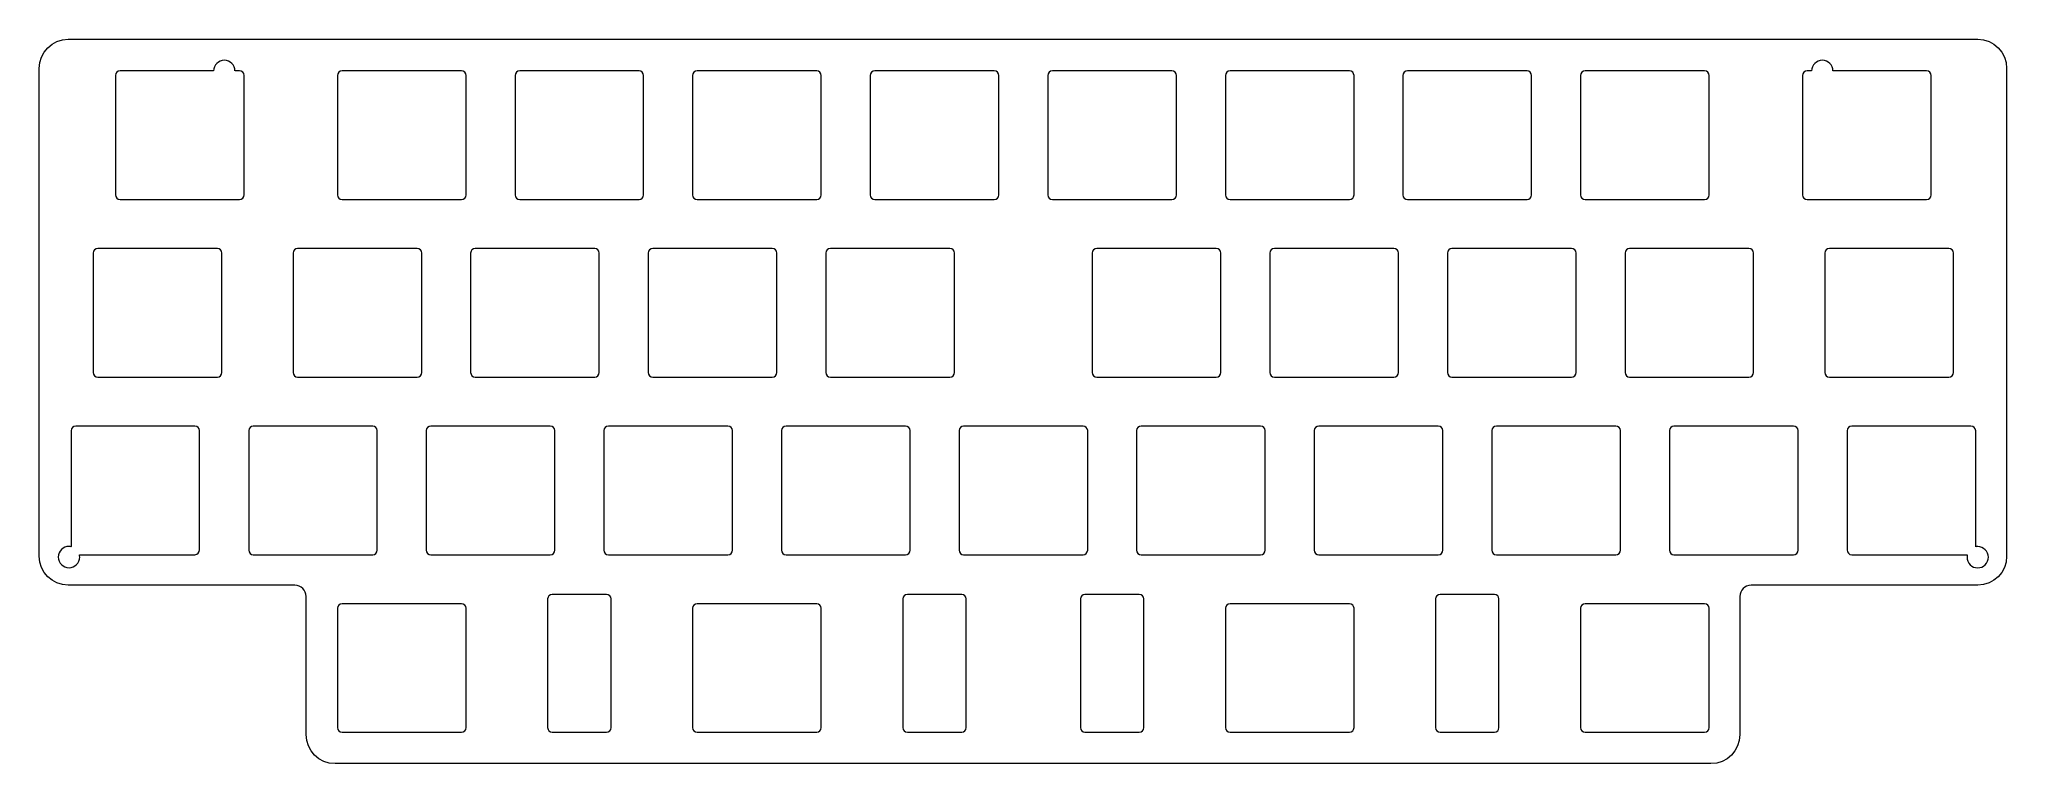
# Model space of a CAD drawing. Extents: x 193 to 404, y 381 to 459.
import ezdxf

# ---------------------------------------------------------------- set-up
doc = ezdxf.new("R2010")
doc.units = 0
doc.header["$MEASUREMENT"] = 0
doc.layers.add('Layer 1', color=7, linetype='Continuous', lineweight=0)

msp = doc.modelspace()

# ---------------------------------------------------------------- linework, layer by layer
at = {"layer": 'Layer 1', "color": 177, "lineweight": 5, "true_color": 0x2e3192}
for p, q in [((196.05, 458.91), (400.87, 458.91)), ((192.94, 403.47), (192.94, 455.79)), ((224.92, 455.03), (224.92, 442.22)), ((238.23, 455.52), (225.42, 455.52)), ((238.72, 442.22), (238.72, 455.03)), ((243.97, 455.03), (243.97, 442.22)), ((257.28, 455.52), (244.47, 455.52)), ((257.77, 442.22), (257.77, 455.03)), ((263.02, 455.03), (263.02, 442.22)), ((276.33, 455.52), (263.52, 455.52)), ((276.82, 442.22), (276.82, 455.03)), ((282.07, 455.03), (282.07, 442.22)), ((295.38, 455.52), (282.57, 455.52)), ((295.87, 442.22), (295.87, 455.03)), ((301.12, 455.03), (301.12, 442.22)), ((314.43, 455.52), (301.62, 455.52)), ((314.92, 442.22), (314.92, 455.03)), ((320.17, 455.03), (320.17, 442.22)), ((333.48, 455.52), (320.67, 455.52)), ((333.97, 442.22), (333.97, 455.03)), ((339.22, 455.03), (339.22, 442.22)), ((352.53, 455.52), (339.72, 455.52)), ((353.02, 442.22), (353.02, 455.03)), ((358.27, 455.03), (358.27, 442.22)), ((371.58, 455.52), (358.77, 455.52)), ((372.07, 442.22), (372.07, 455.03)), ((403.98, 455.79), (403.98, 403.47)), ((225.42, 441.72), (238.23, 441.72)), ((244.47, 441.72), (257.28, 441.72)), ((263.52, 441.72), (276.33, 441.72)), ((282.57, 441.72), (295.38, 441.72)), ((301.62, 441.72), (314.43, 441.72)), ((320.67, 441.72), (333.48, 441.72)), ((339.72, 441.72), (352.53, 441.72)), ((358.77, 441.72), (371.58, 441.72)), ((198.73, 435.98), (198.73, 423.17)), ((212.04, 436.47), (199.22, 436.47)), ((212.53, 423.17), (212.53, 435.98)), ((220.16, 435.98), (220.16, 423.17)), ((233.47, 436.47), (220.65, 436.47)), ((233.96, 423.17), (233.96, 435.98)), ((239.21, 435.98), (239.21, 423.17)), ((252.52, 436.47), (239.7, 436.47)), ((253.01, 423.17), (253.01, 435.98)), ((258.26, 435.98), (258.26, 423.17)), ((271.57, 436.47), (258.75, 436.47)), ((272.06, 423.17), (272.06, 435.98)), ((277.31, 435.98), (277.31, 423.17)), ((290.62, 436.47), (277.8, 436.47)), ((291.11, 423.17), (291.11, 435.98)), ((305.89, 435.98), (305.89, 423.17)), ((319.19, 436.47), (306.38, 436.47)), ((319.69, 423.17), (319.69, 435.98)), ((324.94, 435.98), (324.94, 423.17)), ((338.24, 436.47), (325.43, 436.47)), ((338.74, 423.17), (338.74, 435.98)), ((343.99, 435.98), (343.99, 423.17)), ((357.29, 436.47), (344.48, 436.47)), ((357.79, 423.17), (357.79, 435.98)), ((363.04, 435.98), (363.04, 423.17)), ((376.34, 436.47), (363.53, 436.47)), ((376.84, 423.17), (376.84, 435.98)), ((384.47, 435.98), (384.47, 423.17)), ((397.77, 436.47), (384.96, 436.47)), ((398.27, 423.17), (398.27, 435.98)), ((199.22, 422.67), (212.04, 422.67)), ((220.65, 422.67), (233.47, 422.67)), ((239.7, 422.67), (252.52, 422.67)), ((258.75, 422.67), (271.57, 422.67)), ((277.8, 422.67), (290.62, 422.67)), ((306.38, 422.67), (319.19, 422.67)), ((325.43, 422.67), (338.24, 422.67)), ((344.48, 422.67), (357.29, 422.67)), ((363.53, 422.67), (376.34, 422.67)), ((384.96, 422.67), (397.77, 422.67)), ((215.4, 416.93), (215.4, 404.12)), ((228.7, 417.42), (215.89, 417.42)), ((229.2, 404.12), (229.2, 416.93)), ((234.45, 416.93), (234.45, 404.12)), ((247.75, 417.42), (234.94, 417.42)), ((248.25, 404.12), (248.25, 416.93)), ((253.5, 416.93), (253.5, 404.12)), ((266.8, 417.42), (253.99, 417.42)), ((267.3, 404.12), (267.3, 416.93)), ((272.55, 416.93), (272.55, 404.12)), ((285.85, 417.42), (273.04, 417.42)), ((286.35, 404.12), (286.35, 416.93)), ((291.6, 416.93), (291.6, 404.12)), ((304.9, 417.42), (292.09, 417.42)), ((305.4, 404.12), (305.4, 416.93)), ((310.65, 416.93), (310.65, 404.12)), ((323.95, 417.42), (311.14, 417.42)), ((324.45, 404.12), (324.45, 416.93)), ((329.7, 416.93), (329.7, 404.12)), ((343.01, 417.42), (330.19, 417.42)), ((343.5, 404.12), (343.5, 416.93)), ((348.75, 416.93), (348.75, 404.12)), ((362.06, 417.42), (349.24, 417.42)), ((362.55, 404.12), (362.55, 416.93)), ((367.8, 416.93), (367.8, 404.12)), ((381.11, 417.42), (368.29, 417.42)), ((381.6, 404.12), (381.6, 416.93)), ((215.89, 403.62), (228.7, 403.62)), ((234.94, 403.62), (247.75, 403.62)), ((253.99, 403.62), (266.8, 403.62)), ((273.04, 403.62), (285.85, 403.62)), ((292.09, 403.62), (304.9, 403.62)), ((311.14, 403.62), (323.95, 403.62)), ((330.19, 403.62), (343.01, 403.62)), ((349.24, 403.62), (362.06, 403.62)), ((368.29, 403.62), (381.11, 403.62)), ((220.36, 400.35), (196.05, 400.35)), ((221.56, 384.33), (221.56, 399.14)), ((247.47, 398.88), (247.47, 385.07)), ((253.79, 399.37), (247.96, 399.37)), ((254.27, 385.07), (254.27, 398.88)), ((285.57, 398.88), (285.57, 385.07)), ((291.89, 399.37), (286.06, 399.37)), ((292.37, 385.07), (292.37, 398.88)), ((304.62, 398.88), (304.62, 385.07)), ((310.94, 399.37), (305.11, 399.37)), ((311.42, 385.07), (311.42, 398.88)), ((342.72, 398.88), (342.72, 385.07)), ((349.04, 399.37), (343.21, 399.37)), ((349.52, 385.07), (349.52, 398.88)), ((375.36, 399.14), (375.36, 384.33)), ((400.87, 400.35), (376.56, 400.35)), ((224.92, 397.88), (224.92, 385.07)), ((238.23, 398.37), (225.42, 398.37)), ((238.72, 385.07), (238.72, 397.88)), ((263.02, 397.88), (263.02, 385.07)), ((276.33, 398.37), (263.52, 398.37)), ((276.82, 385.07), (276.82, 397.88)), ((320.17, 397.88), (320.17, 385.07)), ((333.48, 398.37), (320.67, 398.37)), ((333.97, 385.07), (333.97, 397.88)), ((358.27, 397.88), (358.27, 385.07)), ((371.58, 398.37), (358.77, 398.37)), ((372.07, 385.07), (372.07, 397.88)), ((225.42, 384.57), (238.23, 384.57)), ((247.96, 384.57), (253.79, 384.57)), ((263.52, 384.57), (276.33, 384.57)), ((286.06, 384.57), (291.89, 384.57)), ((305.11, 384.57), (310.94, 384.57)), ((320.67, 384.57), (333.48, 384.57)), ((343.21, 384.57), (349.04, 384.57)), ((358.77, 384.57), (371.58, 384.57)), ((372.25, 381.21), (224.67, 381.21))]:
    msp.add_line(p, q, dxfattribs=at)
for points in [[(192.94, 455.79), (192.94, 457.52), (194.32, 458.91), (196.05, 458.91)], [(400.87, 458.91), (402.6, 458.91), (403.98, 457.52), (403.98, 455.79)], [(238.72, 455.03), (238.72, 455.3), (238.5, 455.52), (238.23, 455.52)], [(244.47, 455.52), (244.19, 455.52), (243.97, 455.3), (243.97, 455.03)], [(257.77, 455.03), (257.77, 455.3), (257.55, 455.52), (257.28, 455.52)], [(263.52, 455.52), (263.24, 455.52), (263.02, 455.3), (263.02, 455.03)], [(276.82, 455.03), (276.82, 455.3), (276.6, 455.52), (276.33, 455.52)], [(282.57, 455.52), (282.29, 455.52), (282.07, 455.3), (282.07, 455.03)], [(295.87, 455.03), (295.87, 455.3), (295.65, 455.52), (295.38, 455.52)], [(301.62, 455.52), (301.34, 455.52), (301.12, 455.3), (301.12, 455.03)], [(314.92, 455.03), (314.92, 455.3), (314.7, 455.52), (314.43, 455.52)], [(320.67, 455.52), (320.39, 455.52), (320.17, 455.3), (320.17, 455.03)], [(333.97, 455.03), (333.97, 455.3), (333.75, 455.52), (333.48, 455.52)], [(339.72, 455.52), (339.44, 455.52), (339.22, 455.3), (339.22, 455.03)], [(353.02, 455.03), (353.02, 455.3), (352.8, 455.52), (352.53, 455.52)], [(358.77, 455.52), (358.49, 455.52), (358.27, 455.3), (358.27, 455.03)], [(372.07, 455.03), (372.07, 455.3), (371.85, 455.52), (371.58, 455.52)], [(238.23, 441.72), (238.5, 441.72), (238.72, 441.95), (238.72, 442.22)], [(243.97, 442.22), (243.97, 441.95), (244.19, 441.72), (244.47, 441.72)], [(257.28, 441.72), (257.55, 441.72), (257.77, 441.95), (257.77, 442.22)], [(263.02, 442.22), (263.02, 441.95), (263.24, 441.72), (263.52, 441.72)], [(276.33, 441.72), (276.6, 441.72), (276.82, 441.95), (276.82, 442.22)], [(282.07, 442.22), (282.07, 441.95), (282.29, 441.72), (282.57, 441.72)], [(295.38, 441.72), (295.65, 441.72), (295.87, 441.95), (295.87, 442.22)], [(301.12, 442.22), (301.12, 441.95), (301.34, 441.72), (301.62, 441.72)], [(314.43, 441.72), (314.7, 441.72), (314.92, 441.95), (314.92, 442.22)], [(320.17, 442.22), (320.17, 441.95), (320.39, 441.72), (320.67, 441.72)], [(333.48, 441.72), (333.75, 441.72), (333.97, 441.95), (333.97, 442.22)], [(339.22, 442.22), (339.22, 441.95), (339.44, 441.72), (339.72, 441.72)], [(352.53, 441.72), (352.8, 441.72), (353.02, 441.95), (353.02, 442.22)], [(358.27, 442.22), (358.27, 441.95), (358.49, 441.72), (358.77, 441.72)], [(371.58, 441.72), (371.85, 441.72), (372.07, 441.95), (372.07, 442.22)], [(199.22, 436.47), (198.95, 436.47), (198.73, 436.25), (198.73, 435.98)], [(212.53, 435.98), (212.53, 436.25), (212.31, 436.47), (212.04, 436.47)], [(220.65, 436.47), (220.38, 436.47), (220.16, 436.25), (220.16, 435.98)], [(233.96, 435.98), (233.96, 436.25), (233.74, 436.47), (233.47, 436.47)], [(239.7, 436.47), (239.43, 436.47), (239.21, 436.25), (239.21, 435.98)], [(253.01, 435.98), (253.01, 436.25), (252.79, 436.47), (252.52, 436.47)], [(258.75, 436.47), (258.48, 436.47), (258.26, 436.25), (258.26, 435.98)], [(272.06, 435.98), (272.06, 436.25), (271.84, 436.47), (271.57, 436.47)], [(277.8, 436.47), (277.53, 436.47), (277.31, 436.25), (277.31, 435.98)], [(291.11, 435.98), (291.11, 436.25), (290.89, 436.47), (290.62, 436.47)], [(306.38, 436.47), (306.11, 436.47), (305.89, 436.25), (305.89, 435.98)], [(319.69, 435.98), (319.69, 436.25), (319.46, 436.47), (319.19, 436.47)], [(325.43, 436.47), (325.16, 436.47), (324.94, 436.25), (324.94, 435.98)], [(338.74, 435.98), (338.74, 436.25), (338.51, 436.47), (338.24, 436.47)], [(344.48, 436.47), (344.21, 436.47), (343.99, 436.25), (343.99, 435.98)], [(357.79, 435.98), (357.79, 436.25), (357.56, 436.47), (357.29, 436.47)], [(363.53, 436.47), (363.26, 436.47), (363.04, 436.25), (363.04, 435.98)], [(376.84, 435.98), (376.84, 436.25), (376.61, 436.47), (376.34, 436.47)], [(384.96, 436.47), (384.69, 436.47), (384.47, 436.25), (384.47, 435.98)], [(398.27, 435.98), (398.27, 436.25), (398.05, 436.47), (397.77, 436.47)], [(198.73, 423.17), (198.73, 422.9), (198.95, 422.67), (199.22, 422.67)], [(220.16, 423.17), (220.16, 422.9), (220.38, 422.67), (220.65, 422.67)], [(233.47, 422.67), (233.74, 422.67), (233.96, 422.9), (233.96, 423.17)], [(239.21, 423.17), (239.21, 422.9), (239.43, 422.67), (239.7, 422.67)], [(252.52, 422.67), (252.79, 422.67), (253.01, 422.9), (253.01, 423.17)], [(258.26, 423.17), (258.26, 422.9), (258.48, 422.67), (258.75, 422.67)], [(271.57, 422.67), (271.84, 422.67), (272.06, 422.9), (272.06, 423.17)], [(277.31, 423.17), (277.31, 422.9), (277.53, 422.67), (277.8, 422.67)], [(290.62, 422.67), (290.89, 422.67), (291.11, 422.9), (291.11, 423.17)], [(305.89, 423.17), (305.89, 422.9), (306.11, 422.67), (306.38, 422.67)], [(319.19, 422.67), (319.46, 422.67), (319.69, 422.9), (319.69, 423.17)], [(324.94, 423.17), (324.94, 422.9), (325.16, 422.67), (325.43, 422.67)], [(338.24, 422.67), (338.51, 422.67), (338.74, 422.9), (338.74, 423.17)], [(343.99, 423.17), (343.99, 422.9), (344.21, 422.67), (344.48, 422.67)], [(357.29, 422.67), (357.56, 422.67), (357.79, 422.9), (357.79, 423.17)], [(363.04, 423.17), (363.04, 422.9), (363.26, 422.67), (363.53, 422.67)], [(376.34, 422.67), (376.61, 422.67), (376.84, 422.9), (376.84, 423.17)], [(384.47, 423.17), (384.47, 422.9), (384.69, 422.67), (384.96, 422.67)], [(215.89, 417.42), (215.62, 417.42), (215.4, 417.2), (215.4, 416.93)], [(229.2, 416.93), (229.2, 417.2), (228.98, 417.42), (228.7, 417.42)], [(234.94, 417.42), (234.67, 417.42), (234.45, 417.2), (234.45, 416.93)], [(248.25, 416.93), (248.25, 417.2), (248.03, 417.42), (247.75, 417.42)], [(253.99, 417.42), (253.72, 417.42), (253.5, 417.2), (253.5, 416.93)], [(267.3, 416.93), (267.3, 417.2), (267.08, 417.42), (266.8, 417.42)], [(273.04, 417.42), (272.77, 417.42), (272.55, 417.2), (272.55, 416.93)], [(286.35, 416.93), (286.35, 417.2), (286.13, 417.42), (285.85, 417.42)], [(292.09, 417.42), (291.82, 417.42), (291.6, 417.2), (291.6, 416.93)], [(305.4, 416.93), (305.4, 417.2), (305.18, 417.42), (304.9, 417.42)], [(311.14, 417.42), (310.87, 417.42), (310.65, 417.2), (310.65, 416.93)], [(324.45, 416.93), (324.45, 417.2), (324.23, 417.42), (323.95, 417.42)], [(330.19, 417.42), (329.92, 417.42), (329.7, 417.2), (329.7, 416.93)], [(343.5, 416.93), (343.5, 417.2), (343.28, 417.42), (343.01, 417.42)], [(349.24, 417.42), (348.97, 417.42), (348.75, 417.2), (348.75, 416.93)], [(362.55, 416.93), (362.55, 417.2), (362.33, 417.42), (362.06, 417.42)], [(368.29, 417.42), (368.02, 417.42), (367.8, 417.2), (367.8, 416.93)], [(381.6, 416.93), (381.6, 417.2), (381.38, 417.42), (381.11, 417.42)], [(196.05, 400.35), (194.32, 400.35), (192.94, 401.73), (192.94, 403.47)], [(215.4, 404.12), (215.4, 403.85), (215.62, 403.62), (215.89, 403.62)], [(228.7, 403.62), (228.98, 403.62), (229.2, 403.85), (229.2, 404.12)], [(234.45, 404.12), (234.45, 403.85), (234.67, 403.62), (234.94, 403.62)], [(247.75, 403.62), (248.03, 403.62), (248.25, 403.85), (248.25, 404.12)], [(253.5, 404.12), (253.5, 403.85), (253.72, 403.62), (253.99, 403.62)], [(266.8, 403.62), (267.08, 403.62), (267.3, 403.85), (267.3, 404.12)], [(272.55, 404.12), (272.55, 403.85), (272.77, 403.62), (273.04, 403.62)], [(285.85, 403.62), (286.13, 403.62), (286.35, 403.85), (286.35, 404.12)], [(291.6, 404.12), (291.6, 403.85), (291.82, 403.62), (292.09, 403.62)], [(304.9, 403.62), (305.18, 403.62), (305.4, 403.85), (305.4, 404.12)], [(310.65, 404.12), (310.65, 403.85), (310.87, 403.62), (311.14, 403.62)], [(323.95, 403.62), (324.23, 403.62), (324.45, 403.85), (324.45, 404.12)], [(329.7, 404.12), (329.7, 403.85), (329.92, 403.62), (330.19, 403.62)], [(343.01, 403.62), (343.28, 403.62), (343.5, 403.85), (343.5, 404.12)], [(348.75, 404.12), (348.75, 403.85), (348.97, 403.62), (349.24, 403.62)], [(362.06, 403.62), (362.33, 403.62), (362.55, 403.85), (362.55, 404.12)], [(367.8, 404.12), (367.8, 403.85), (368.02, 403.62), (368.29, 403.62)], [(381.11, 403.62), (381.38, 403.62), (381.6, 403.85), (381.6, 404.12)], [(403.98, 403.47), (403.98, 401.73), (402.6, 400.35), (400.87, 400.35)], [(221.56, 399.14), (221.56, 399.82), (221.03, 400.35), (220.36, 400.35)], [(247.96, 399.37), (247.69, 399.37), (247.47, 399.15), (247.47, 398.88)], [(254.27, 398.88), (254.27, 399.15), (254.06, 399.37), (253.79, 399.37)], [(286.06, 399.37), (285.79, 399.37), (285.57, 399.15), (285.57, 398.88)], [(292.37, 398.88), (292.37, 399.15), (292.16, 399.37), (291.89, 399.37)], [(305.11, 399.37), (304.84, 399.37), (304.62, 399.15), (304.62, 398.88)], [(311.42, 398.88), (311.42, 399.15), (311.21, 399.37), (310.94, 399.37)], [(343.21, 399.37), (342.94, 399.37), (342.72, 399.15), (342.72, 398.88)], [(349.52, 398.88), (349.52, 399.15), (349.31, 399.37), (349.04, 399.37)], [(376.56, 400.35), (375.89, 400.35), (375.36, 399.82), (375.36, 399.14)], [(238.72, 397.88), (238.72, 398.15), (238.5, 398.37), (238.23, 398.37)], [(263.52, 398.37), (263.24, 398.37), (263.02, 398.15), (263.02, 397.88)], [(276.82, 397.88), (276.82, 398.15), (276.6, 398.37), (276.33, 398.37)], [(320.67, 398.37), (320.39, 398.37), (320.17, 398.15), (320.17, 397.88)], [(333.97, 397.88), (333.97, 398.15), (333.75, 398.37), (333.48, 398.37)], [(358.77, 398.37), (358.49, 398.37), (358.27, 398.15), (358.27, 397.88)], [(372.07, 397.88), (372.07, 398.15), (371.85, 398.37), (371.58, 398.37)], [(224.67, 381.21), (222.94, 381.21), (221.56, 382.59), (221.56, 384.33)], [(238.23, 384.57), (238.5, 384.57), (238.72, 384.8), (238.72, 385.07)], [(247.47, 385.07), (247.47, 384.8), (247.69, 384.57), (247.96, 384.57)], [(253.79, 384.57), (254.06, 384.57), (254.27, 384.8), (254.27, 385.07)], [(263.02, 385.07), (263.02, 384.8), (263.24, 384.57), (263.52, 384.57)], [(276.33, 384.57), (276.6, 384.57), (276.82, 384.8), (276.82, 385.07)], [(285.57, 385.07), (285.57, 384.8), (285.79, 384.57), (286.06, 384.57)], [(291.89, 384.57), (292.16, 384.57), (292.37, 384.8), (292.37, 385.07)], [(304.62, 385.07), (304.62, 384.8), (304.84, 384.57), (305.11, 384.57)], [(310.94, 384.57), (311.21, 384.57), (311.42, 384.8), (311.42, 385.07)], [(320.17, 385.07), (320.17, 384.8), (320.39, 384.57), (320.67, 384.57)], [(333.48, 384.57), (333.75, 384.57), (333.97, 384.8), (333.97, 385.07)], [(342.72, 385.07), (342.72, 384.8), (342.94, 384.57), (343.21, 384.57)], [(349.04, 384.57), (349.31, 384.57), (349.52, 384.8), (349.52, 385.07)], [(358.27, 385.07), (358.27, 384.8), (358.49, 384.57), (358.77, 384.57)], [(371.58, 384.57), (371.85, 384.57), (372.07, 384.8), (372.07, 385.07)], [(375.36, 384.33), (375.36, 382.59), (373.98, 381.21), (372.25, 381.21)]]:
    msp.add_open_spline(points, degree=3, dxfattribs=at)
for points, knots in [([(213.93, 455.53), (213.93, 456.14), (213.41, 456.67), (212.79, 456.67), (212.16, 456.67), (211.64, 456.14), (211.64, 455.53), (211.64, 455.53), (211.64, 455.53), (211.64, 455.53), (211.64, 455.53), (201.61, 455.53), (201.61, 455.53), (201.33, 455.53), (201.11, 455.31), (201.11, 455.03), (201.11, 455.03), (201.11, 442.23), (201.11, 442.23), (201.11, 442.23), (201.11, 442.23), (201.11, 442.23), (201.11, 441.95), (201.33, 441.73), (201.61, 441.73), (201.61, 441.73), (201.61, 441.72), (201.61, 441.72), (201.61, 441.72), (214.41, 441.72), (214.41, 441.72), (214.41, 441.72), (214.41, 441.73), (214.41, 441.73), (214.69, 441.73), (214.91, 441.95), (214.91, 442.23), (214.91, 442.23), (214.91, 442.23), (214.91, 442.23), (214.91, 442.23), (214.91, 455.03), (214.91, 455.03), (214.91, 455.31), (214.69, 455.53), (214.41, 455.53), (214.41, 455.53), (214.42, 455.53), (214.42, 455.53), (214.42, 455.53), (213.94, 455.53), (213.94, 455.53)], [0, 0, 0, 0, 1, 1, 1, 2, 2, 2, 3, 3, 3, 4, 4, 4, 5, 5, 5, 6, 6, 6, 7, 7, 7, 8, 8, 8, 9, 9, 9, 10, 10, 10, 11, 11, 11, 12, 12, 12, 13, 13, 13, 14, 14, 14, 15, 15, 15, 16, 16, 16, 17, 17, 17, 17]), ([(383.06, 455.53), (383.06, 455.53), (382.58, 455.53), (382.58, 455.53), (382.58, 455.53), (382.59, 455.53), (382.59, 455.53), (382.31, 455.53), (382.09, 455.3), (382.09, 455.03), (382.09, 455.03), (382.09, 442.23), (382.09, 442.23), (382.09, 442.23), (382.09, 442.22), (382.09, 442.22), (382.09, 441.95), (382.31, 441.72), (382.59, 441.72), (382.59, 441.72), (382.59, 441.72), (382.59, 441.72), (382.59, 441.72), (395.39, 441.72), (395.39, 441.72), (395.39, 441.72), (395.39, 441.72), (395.39, 441.72), (395.66, 441.72), (395.89, 441.95), (395.89, 442.22), (395.89, 442.22), (395.89, 442.23), (395.89, 442.23), (395.89, 442.23), (395.89, 455.03), (395.89, 455.03), (395.89, 455.3), (395.66, 455.53), (395.39, 455.53), (395.39, 455.53), (385.35, 455.53), (385.35, 455.53), (385.35, 455.53), (385.35, 455.52), (385.35, 455.52), (385.35, 456.14), (384.83, 456.67), (384.21, 456.67), (383.58, 456.67), (383.06, 456.14), (383.06, 455.52)], [0, 0, 0, 0, 1, 1, 1, 2, 2, 2, 3, 3, 3, 4, 4, 4, 5, 5, 5, 6, 6, 6, 7, 7, 7, 8, 8, 8, 9, 9, 9, 10, 10, 10, 11, 11, 11, 12, 12, 12, 13, 13, 13, 14, 14, 14, 15, 15, 15, 16, 16, 16, 17, 17, 17, 17]), ([(225.42, 455.52), (225.14, 455.52), (224.92, 455.3), (224.92, 455.03), (224.92, 455.03), (224.92, 455.03), (224.92, 455.03)], [0, 0, 0, 0, 1, 1, 1, 2, 2, 2, 2]), ([(224.92, 442.22), (224.92, 441.95), (225.14, 441.72), (225.42, 441.72), (225.42, 441.72), (225.42, 441.72), (225.42, 441.72)], [0, 0, 0, 0, 1, 1, 1, 2, 2, 2, 2]), ([(212.04, 422.67), (212.31, 422.67), (212.53, 422.9), (212.53, 423.17), (212.53, 423.17), (212.53, 423.17), (212.53, 423.17)], [0, 0, 0, 0, 1, 1, 1, 2, 2, 2, 2]), ([(397.77, 422.67), (398.05, 422.67), (398.27, 422.9), (398.27, 423.17), (398.27, 423.17), (398.27, 423.17), (398.27, 423.17)], [0, 0, 0, 0, 1, 1, 1, 2, 2, 2, 2]), ([(197.25, 403.62), (197.25, 403.62), (209.64, 403.62), (209.64, 403.62), (209.92, 403.62), (210.14, 403.87), (210.14, 404.15), (210.14, 404.15), (210.14, 416.92), (210.14, 416.92), (210.14, 416.92), (210.14, 416.93), (210.14, 416.93), (210.14, 417.2), (209.92, 417.42), (209.64, 417.42), (209.64, 417.42), (196.86, 417.42), (196.86, 417.42), (196.58, 417.42), (196.34, 417.2), (196.34, 416.92), (196.34, 416.92), (196.34, 404.49), (196.34, 404.49), (196.34, 404.49), (196.33, 404.48), (196.33, 404.48), (196.3, 404.51), (196.23, 404.51), (196.13, 404.51), (195.5, 404.51), (195.01, 403.99), (194.98, 403.37), (194.98, 402.74), (195.5, 402.22), (196.13, 402.22), (196.75, 402.22), (197.27, 402.74), (197.27, 403.37), (197.27, 403.43), (197.27, 403.54), (197.24, 403.61)], [0, 0, 0, 0, 1, 1, 1, 2, 2, 2, 3, 3, 3, 4, 4, 4, 5, 5, 5, 6, 6, 6, 7, 7, 7, 8, 8, 8, 9, 9, 9, 10, 10, 10, 11, 11, 11, 12, 12, 12, 13, 13, 13, 14, 14, 14, 14]), ([(399.76, 403.6), (399.73, 403.53), (399.73, 403.43), (399.73, 403.36), (399.73, 402.73), (400.25, 402.21), (400.87, 402.21), (401.5, 402.21), (402.02, 402.73), (402.02, 403.36), (401.99, 403.98), (401.5, 404.5), (400.87, 404.5), (400.77, 404.5), (400.7, 404.5), (400.67, 404.47), (400.67, 404.47), (400.66, 404.48), (400.66, 404.48), (400.66, 404.48), (400.66, 416.91), (400.66, 416.91), (400.66, 417.19), (400.42, 417.42), (400.14, 417.42), (400.14, 417.42), (387.36, 417.42), (387.36, 417.42), (387.08, 417.42), (386.86, 417.19), (386.86, 416.92), (386.86, 416.92), (386.86, 416.91), (386.86, 416.91), (386.86, 416.91), (386.86, 404.14), (386.86, 404.14), (386.86, 403.86), (387.08, 403.62), (387.36, 403.62), (387.36, 403.62), (399.75, 403.62), (399.75, 403.62)], [0, 0, 0, 0, 1, 1, 1, 2, 2, 2, 3, 3, 3, 4, 4, 4, 5, 5, 5, 6, 6, 6, 7, 7, 7, 8, 8, 8, 9, 9, 9, 10, 10, 10, 11, 11, 11, 12, 12, 12, 13, 13, 13, 14, 14, 14, 14]), ([(225.42, 398.37), (225.14, 398.37), (224.92, 398.15), (224.92, 397.88), (224.92, 397.88), (224.92, 397.88), (224.92, 397.88)], [0, 0, 0, 0, 1, 1, 1, 2, 2, 2, 2]), ([(224.92, 385.07), (224.92, 384.8), (225.14, 384.57), (225.42, 384.57), (225.42, 384.57), (225.42, 384.57), (225.42, 384.57)], [0, 0, 0, 0, 1, 1, 1, 2, 2, 2, 2])]:
    msp.add_open_spline(points, degree=3, knots=knots, dxfattribs=at)

doc.saveas('drawing.dxf')
